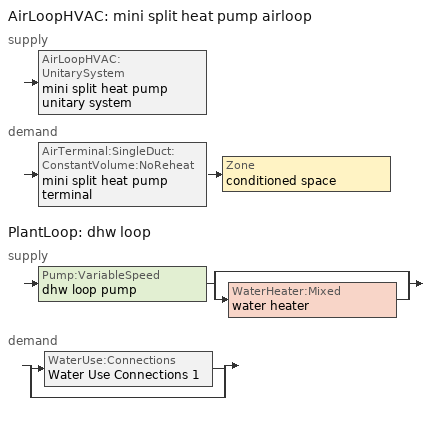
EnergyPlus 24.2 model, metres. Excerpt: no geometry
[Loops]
AirLoopHVAC 'mini split heat pump airloop'
 supply: AirLoopHVAC:UnitarySystem 'mini split heat pump unitary system'
 demand: AirTerminal:SingleDuct:ConstantVolume:NoReheat 'mini split heat pump terminal' > Zone 'conditioned space'
PlantLoop 'dhw loop'
 supply: Pump:VariableSpeed 'dhw loop pump' > split
  | bypass
  | WaterHeater:Mixed 'water heater'
 demand: split
  | WaterUse:Connections 'Water Use Connections 1'
  | bypass
[ZoneControl:Thermostat]
conditioned space Thermostat: Zone or ZoneList=conditioned space; Control Type Schedule=conditioned space Thermostat Schedule; Control 1=conditioned space temperature setpoint; Temperature Difference Between Cutout And Setpoint {deltaC}=0
[ThermostatSetpoint:DualSetpoint]
conditioned space temperature setpoint: Heating Setpoint Temperature Schedule=heating setpoint; Cooling Setpoint Temperature Schedule=cooling setpoint
[ZoneHVAC:Baseboard:Convective:Electric]
electric baseboard: Availability Schedule=Always On Discrete; Heating Design Capacity {W}=7448.69; Efficiency=1
[AirTerminal:SingleDuct:ConstantVolume:NoReheat]
mini split heat pump terminal: Availability Schedule=Always On Discrete; Maximum Air Flow Rate {m3/s}=0.252492
[Zone equipment]
conditioned space: electric baseboard, mini split heat pump terminal
[AirLoopHVAC]
mini split heat pump airloop: Design Supply Air Flow Rate {m3/s}=0.252492; Design Return Air Flow Fraction of Supply Air Flow=1
[Sizing:System]
mini split heat pump airloop: Type of Load to Size On=Sensible; Design Outdoor Air Flow Rate {m3/s}=Autosize; Central Heating Maximum System Air Flow Ratio=0.3; Preheat Design Temperature {C}=7; Preheat Design Humidity Ratio {kgWater/kgDryAir}=0.008; Precool Design Temperature {C}=12.8; Precool Design Humidity Ratio {kgWater/kgDryAir}=0.008; Central Cooling Design Supply Air Temperature {C}=12.8; Central Heating Design Supply Air Temperature {C}=16.7; Type of Zone Sum to Use=NonCoincident; 100% Outdoor Air in Cooling=Yes; 100% Outdoor Air in Heating=Yes; Central Cooling Design Supply Air Humidity Ratio {kgWater/kgDryAir}=0.0085; Central Heating Design Supply Air Humidity Ratio {kgWater/kgDryAir}=0.008; Cooling Supply Air Flow Rate Method=DesignDay; Cooling Supply Air Flow Rate {m3/s}=0; Cooling Supply Air Flow Rate Per Floor Area {m3/s-m2}=0.00996765; Cooling Fraction of Autosized Cooling Supply Air Flow Rate=1; Cooling Supply Air Flow Rate Per Unit Cooling Capacity {m3/s-W}=3.94755e-05; Heating Supply Air Flow Rate Method=DesignDay; Heating Supply Air Flow Rate {m3/s}=0; Heating Supply Air Flow Rate Per Floor Area {m3/s-m2}=0.00996765; Heating Fraction of Autosized Heating Supply Air Flow Rate=1; Heating Fraction of Autosized Cooling Supply Air Flow Rate=1; Heating Supply Air Flow Rate Per Unit Heating Capacity {m3/s-W}=3.15882e-05; System Outdoor Air Method=ZoneSum; Zone Maximum Outdoor Air Fraction=1; Cooling Design Capacity Method=CoolingDesignCapacity; Cooling Design Capacity {W}=Autosize; Cooling Design Capacity Per Floor Area {W/m2}=234.7; Fraction of Autosized Cooling Design Capacity=1; Heating Design Capacity Method=HeatingDesignCapacity; Heating Design Capacity {W}=Autosize; Heating Design Capacity Per Floor Area {W/m2}=157; Fraction of Autosized Heating Design Capacity=1; Central Cooling Capacity Control Method=OnOff; Occupant Diversity=Autosize
[AvailabilityManager:Scheduled]
mini split heat pump airloop Availability Manager: Schedule=Always On Discrete
[AirLoopHVAC:UnitarySystem]
mini split heat pump unitary system: Control Type=Load; Controlling Zone or Thermostat Location=conditioned space; Dehumidification Control Type=None; Availability Schedule=Always On Discrete; Supply Fan=mini split heat pump supply fan; Fan Placement=BlowThrough; Supply Air Fan Operating Mode Schedule=mini split heat pump auto fan schedule; Heating Coil=mini split heat pump htg coil; DX Heating Coil Sizing Ratio=1; Cooling Coil=mini split heat pump clg coil; Use DOAS DX Cooling Coil=No; Minimum Supply Air Temperature {C}=2; Latent Load Control=SensibleOnlyLoadControl; Cooling Supply Air Flow Rate Method=SupplyAirFlowRate; Cooling Supply Air Flow Rate {m3/s}=0.252492; Heating Supply Air Flow Rate Method=SupplyAirFlowRate; Heating Supply Air Flow Rate {m3/s}=0.252492; No Load Supply Air Flow Rate Method=SupplyAirFlowRate; No Load Supply Air Flow Rate {m3/s}=0; No Load Supply Air Flow Rate Control Set To Low Speed=Yes; Maximum Supply Air Temperature {C}=48.8889; Maximum Outdoor Dry-Bulb Temperature for Supplemental Heater Operation {C}=21; Ancillary On-Cycle Electric Power {W}=0; Ancillary Off-Cycle Electric Power {W}=0; Design Specification Multispeed Object=Unitary System Performance Multispeed 1
[Fan:SystemModel]
mini split heat pump supply fan: Availability Schedule=Always On Discrete; Design Maximum Air Flow Rate {m3/s}=0.310951; Speed Control Method=Discrete; Electric Power Minimum Flow Rate Fraction=0.2; Design Pressure Rise {Pa}=500; Motor Efficiency=1; Motor In Air Stream Fraction=1; Design Electric Power Consumption {W}=Autosize; Design Power Sizing Method=PowerPerFlow; Electric Power Per Unit Flow Rate {W/(m3/s)}=148.322; Electric Power Per Unit Flow Rate Per Unit Pressure {W/((m3/s)-Pa)}=1.66667; Fan Total Efficiency=0.7; Motor Loss Radiative Fraction=0; Number of Speeds=4; Speed Flow Fraction 1=0.20706; Speed Electric Power Fraction 1=0.00888; Speed Flow Fraction 2=0.252; Speed Electric Power Fraction 2=0.016; Speed Flow Fraction 3=0.812; Speed Electric Power Fraction 3=0.53539; Speed Flow Fraction 4=1; Speed Electric Power Fraction 4=1
[Coil:Heating:DX:MultiSpeed]
mini split heat pump htg coil: Availability Schedule=Always On Discrete; Minimum Outdoor Dry-Bulb Temperature for Compressor Operation {C}=-28.8889; Crankcase Heater Capacity {W}=50; Maximum Outdoor Dry-Bulb Temperature for Crankcase Heater Operation {C}=10; Defrost Energy Input Ratio Function of Temperature Curve=Defrosteir; Maximum Outdoor Dry-Bulb Temperature for Defrost Operation {C}=4.44444; Defrost Strategy=ReverseCycle; Defrost Control=Timed; Defrost Time Period Fraction=0.058333; Resistive Defrost Heater Capacity {W}=AutoSize; Apply Part Load Fraction to Speeds Greater than 1=No; Fuel Type=Electricity; Region number for Calculating HSPF=4; Number of Speeds=2; Speed Gross Rated Heating Capacity 1 {W}=1457.88; Speed Gross Rated Heating COP 1 {W/W}=4.66352; Speed Rated Air Flow Rate 1 {m3/s}=0.0782961; Speed Rated Supply Air Fan Power Per Volume Flow Rate 2017 1 {W/(m3/s)}=773.3; Speed Rated Supply Air Fan Power Per Volume Flow Rate 2023 1 {W/(m3/s)}=934.4; Speed Heating Capacity Function of Temperature Curve Name 1=Heat-CAP-fT1; Speed Heating Capacity Function of Flow Fraction Curve Name 1=Heat-CAP-fFF1; Speed Energy Input Ratio Function of Temperature Curve Name 1=Heat-EIR-fT1; Speed Energy Input Ratio Function of Flow Fraction Curve Name 1=Heat-EIR-fFF1; Speed Part Load Fraction Correlation Curve Name 1=Heat-PLF-fPLR1; Speed Rated Waste Heat Fraction of Power Input 1=0.2; Speed Waste Heat Function of Temperature Curve Name 1=ConstantBiquadratic 1; Speed Gross Rated Heating Capacity 2 {W}=5742.1; Speed Gross Rated Heating COP 2 {W/W}=3.31907; Speed Rated Air Flow Rate 2 {m3/s}=0.3107; Speed Rated Supply Air Fan Power Per Volume Flow Rate 2017 2 {W/(m3/s)}=773.3; Speed Rated Supply Air Fan Power Per Volume Flow Rate 2023 2 {W/(m3/s)}=934.4; Speed Heating Capacity Function of Temperature Curve Name 2=Heat-CAP-fT2; Speed Heating Capacity Function of Flow Fraction Curve Name 2=Heat-CAP-fFF2; Speed Energy Input Ratio Function of Temperature Curve Name 2=Heat-EIR-fT2; Speed Energy Input Ratio Function of Flow Fraction Curve Name 2=Heat-EIR-fFF2; Speed Part Load Fraction Correlation Curve Name 2=Heat-PLF-fPLR2; Speed Rated Waste Heat Fraction of Power Input 2=0.2; Speed Waste Heat Function of Temperature Curve Name 2=ConstantBiquadratic 1
[Coil:Cooling:DX:MultiSpeed]
mini split heat pump clg coil: Availability Schedule=Always On Discrete; Condenser Type=AirCooled; Minimum Outdoor Dry-Bulb Temperature for Compressor Operation {C}=-25; Apply Part Load Fraction to Speeds Greater than 1=No; Apply Latent Degradation to Speeds Greater than 1=No; Crankcase Heater Capacity {W}=50; Maximum Outdoor Dry-Bulb Temperature for Crankcase Heater Operation {C}=10; Basin Heater Capacity {W/K}=0; Basin Heater Setpoint Temperature {C}=2; Fuel Type=Electricity; Number of Speeds=2; Speed Gross Rated Total Cooling Capacity 1 {W}=1198.92; Speed Gross Rated Sensible Heat Ratio 1=0.806404; Speed Gross Rated Cooling COP 1 {W/W}=4.53295; Speed Rated Air Flow Rate 1 {m3/s}=0.0643343; Speed Rated Evaporator Fan Power Per Volume Flow Rate 2017 1 {W/(m3/s)}=773.3; Speed Rated Evaporator Fan Power Per Volume Flow Rate 2023 1 {W/(m3/s)}=934.4; Speed Total Cooling Capacity Function of Temperature Curve Name 1=Cool-CAP-fT1; Speed Total Cooling Capacity Function of Flow Fraction Curve Name 1=Cool-CAP-fFF1; Speed Energy Input Ratio Function of Temperature Curve Name 1=Cool-EIR-fT1; Speed Energy Input Ratio Function of Flow Fraction Curve Name 1=Cool-EIR-fFF1; Speed Part Load Fraction Correlation Curve Name 1=Cool-PLF-fPLR1; Speed Nominal Time for Condensate Removal to Begin 1 {s}=1000; Speed Ratio of Initial Moisture Evaporation Rate and Steady State Latent Capacity 1=1.5; Speed Maximum Cycling Rate 1 {cycles/hr}=3; Speed Latent Capacity Time Constant 1 {s}=45; Speed Rated Waste Heat Fraction of Power Input 1=0.2; Speed Waste Heat Function of Temperature Curve Name 1=ConstantBiquadratic; Speed Evaporative Condenser Effectiveness 1=0.9; Speed Evaporative Condenser Air Flow Rate 1 {m3/s}=AutoSize; Speed Rated Evaporative Condenser Pump Power Consumption 1 {W}=AutoSize; Speed Gross Rated Total Cooling Capacity 2 {W}=4724.68; Speed Gross Rated Sensible Heat Ratio 2=0.759942; Speed Gross Rated Cooling COP 2 {W/W}=3.26937; Speed Rated Air Flow Rate 2 {m3/s}=0.252289; Speed Rated Evaporator Fan Power Per Volume Flow Rate 2017 2 {W/(m3/s)}=773.3; Speed Rated Evaporator Fan Power Per Volume Flow Rate 2023 2 {W/(m3/s)}=934.4; Speed Total Cooling Capacity Function of Temperature Curve Name 2=Cool-CAP-fT2; Speed Total Cooling Capacity Function of Flow Fraction Curve Name 2=Cool-CAP-fFF2; Speed Energy Input Ratio Function of Temperature Curve Name 2=Cool-EIR-fT2; Speed Energy Input Ratio Function of Flow Fraction Curve Name 2=Cool-EIR-fFF2; Speed Part Load Fraction Correlation Curve Name 2=Cool-PLF-fPLR2; Speed Nominal Time for Condensate Removal to Begin 2 {s}=1000; Speed Ratio of Initial Moisture Evaporation Rate and Steady State Latent Capacity 2=1.5; Speed Maximum Cycling Rate 2 {cycles/hr}=3; Speed Latent Capacity Time Constant 2 {s}=45; Speed Rated Waste Heat Fraction of Power Input 2=0.2; Speed Waste Heat Function of Temperature Curve Name 2=ConstantBiquadratic; Speed Evaporative Condenser Effectiveness 2=0.9; Speed Evaporative Condenser Air Flow Rate 2 {m3/s}=AutoSize; Speed Rated Evaporative Condenser Pump Power Consumption 2 {W}=AutoSize
[UnitarySystemPerformance:Multispeed]
Unitary System Performance Multispeed 1: Number of Speeds for Heating=2; Number of Speeds for Cooling=2; Single Mode Operation=No; No Load Supply Air Flow Rate Ratio=1; Heating Speed Supply Air Flow Ratio 1=0.310345; Cooling Speed Supply Air Flow Ratio 1=0.255; Heating Speed Supply Air Flow Ratio 2=1.23153; Cooling Speed Supply Air Flow Ratio 2=1
[PlantLoop]
dhw loop: Fluid Type=Water; Plant Equipment Operation Scheme=dhw loop Operation Schemes; Maximum Loop Temperature {C}=100; Minimum Loop Temperature {C}=0; Maximum Loop Flow Rate {m3/s}=0.01; Minimum Loop Flow Rate {m3/s}=0; Plant Loop Volume {m3}=0.003; Load Distribution Scheme=Optimal; Plant Loop Demand Calculation Scheme=SingleSetpoint; Common Pipe Simulation=None
[Sizing:Plant]
dhw loop: Loop Type=Heating; Design Loop Exit Temperature {C}=56; Loop Design Temperature Difference {deltaC}=5.55556; Sizing Option=NonCoincident; Zone Timesteps in Averaging Window=1; Coincident Sizing Factor Mode=None
[Pump:VariableSpeed]
dhw loop pump: Design Maximum Flow Rate {m3/s}=0.01; Design Pump Head {Pa}=1; Design Power Consumption {W}=0; Motor Efficiency=0.85; Fraction of Motor Inefficiencies to Fluid Stream=0; Coefficient 1 of the Part Load Performance Curve=0; Coefficient 2 of the Part Load Performance Curve=1; Coefficient 3 of the Part Load Performance Curve=0; Coefficient 4 of the Part Load Performance Curve=0; Design Minimum Flow Rate {m3/s}=0; Pump Control Type=Intermittent; Skin Loss Radiative Fraction=0.5; Design Power Sizing Method=PowerPerFlowPerPressure; Design Electric Power per Unit Flow Rate {W/(m3/s)}=348701.1; Design Shaft Power per Unit Flow Rate per Unit Head {W/((m3/s)-Pa)}=1.28205; Design Minimum Flow Rate Fraction=0
[WaterHeater:Mixed]
water heater: Tank Volume {m3}=0.196236; Setpoint Temperature Schedule=water heater setpoint; Deadband Temperature Difference {deltaC}=2; Maximum Temperature Limit {C}=99; Heater Control Type=Cycle; Heater Maximum Capacity {W}=11999.8; Heater Minimum Capacity {W}=0; Heater Ignition Minimum Flow Rate {m3/s}=0; Heater Ignition Delay {s}=0; Heater Fuel Type=Electricity; Heater Thermal Efficiency=1; Off Cycle Parasitic Fuel Consumption Rate {W}=0; Off Cycle Parasitic Fuel Type=Electricity; Off Cycle Parasitic Heat Fraction to Tank=0; On Cycle Parasitic Fuel Consumption Rate {W}=0; On Cycle Parasitic Fuel Type=Electricity; On Cycle Parasitic Heat Fraction to Tank=0; Ambient Temperature Indicator=Zone; Ambient Temperature Zone=conditioned space; Off Cycle Loss Coefficient to Ambient Temperature {W/K}=2.93714; Off Cycle Loss Fraction to Zone=1; On Cycle Loss Coefficient to Ambient Temperature {W/K}=2.93714; On Cycle Loss Fraction to Zone=1; Use Side Effectiveness=1; Source Side Effectiveness=1; Use Side Design Flow Rate {m3/s}=Autosize; Source Side Design Flow Rate {m3/s}=Autosize; Indirect Water Heating Recovery Time {hr}=1.5; Source Side Flow Control Mode=IndirectHeatPrimarySetpoint
[WaterHeater:Sizing]
water heater: Design Mode=PeakDraw; Time Storage Can Meet Peak Draw {hr}=0.538503; Time for Tank Recovery {hr}=0; Nominal Tank Volume for Autosizing Plant Connections {m3}=1
[SetpointManager:Scheduled]
Setpoint Manager Scheduled 1: Control Variable=Temperature; Schedule=dhw temp
[WaterUse:Connections]
Water Use Connections 1: Drain Water Heat Exchanger Type=None; Drain Water Heat Exchanger Destination=Plant; Water Use Equipment Name 1=dhw fixtures; Water Use Equipment Name 2=dhw distribution waste; Water Use Equipment Name 3=clothes washer; Water Use Equipment Name 4=dishwasher
[WaterUse:Equipment]
Name | Peak Flow Rate {m3/s} | Flow Rate Fraction Schedule | Target Temperature Schedule
dhw fixtures | 4.42001e-06 | dhw fixtures schedule | mixed water temperature schedule
dhw distribution waste | 1.33996e-06 | dhw fixtures schedule | mixed water temperature schedule
clothes washer | 9.69919e-07 | clothes washer schedule
dishwasher | 2.90872e-07 | dishwasher schedule
[PlantEquipmentOperationSchemes]
dhw loop Operation Schemes: Control Scheme Object Type 1=PlantEquipmentOperation:HeatingLoad; Control Scheme Name 1=dhw loop Heating Operation Scheme; Control Scheme Schedule Name 1=Always On Discrete
[PlantEquipmentOperation:HeatingLoad]
dhw loop Heating Operation Scheme: Load Range Lower Limit 1 {W}=0; Load Range Upper Limit 1 {W}=1000000000; Range Equipment List Name 1=dhw loop Heating Equipment List
[PlantEquipmentList]
dhw loop Heating Equipment List: WaterHeater:Mixed, water heater
[EnergyManagementSystem:GlobalVariable]
infil_program_Qfan
infil_program_Qinf
mini_split_heat_pump_airloop_Fan_RTF
natural_vent_program_Qnv
natural_vent_program_Qwhf
[EnergyManagementSystem:InternalVariable]
mini_split_heat_pump_airloop_max_sup_fan_mfr: Internal Data Index Key=mini split heat pump supply fan; Internal Data Type=Fan Maximum Mass Flow Rate
[EnergyManagementSystem:Sensor]
Name | Output:Variable or Output:Meter Index Key | Output:Variable or Output:Meter
airflow_gain | infil flow | Infiltration Sensible Heat Gain Energy
airflow_gain_1 | natural vent flow | Infiltration Sensible Heat Gain Energy
airflow_gain_2 | whole house fan flow | Infiltration Sensible Heat Gain Energy
airflow_loss | infil flow | Infiltration Sensible Heat Loss Energy
airflow_loss_1 | natural vent flow | Infiltration Sensible Heat Loss Energy
airflow_loss_2 | whole house fan flow | Infiltration Sensible Heat Loss Energy
clg_load_cond |  | Cooling:EnergyTransfer:Zone:CONDITIONED SPACE
clg_sp_s; clg_sp_s_1 | cooling setpoint | Schedule Value
clothes_dryer_exhaust_0_sch_s | clothes dryer exhaust 0 schedule | Schedule Value
conditioned_space_clg_unmet_s | conditioned space | Zone Cooling Setpoint Not Met Time
conditioned_space_htg_unmet_s | conditioned space | Zone Heating Setpoint Not Met Time
cool_season | cooling season schedule | Schedule Value
dhw_loss | water heater | Water Heater Heat Loss Energy
dhw_rtf | water heater | Water Heater Runtime Fraction
fridge_tin_s; tin_s; tin_s_1 | conditioned space | Zone Mean Air Temperature
htg_load_cond |  | Heating:EnergyTransfer:Zone:CONDITIONED SPACE
htg_sp_s; htg_sp_s_1 | heating setpoint | Schedule Value
ig_ee_conv | clothes dryer | Electric Equipment Convective Heating Energy
ig_ee_conv_1 | clothes washer | Electric Equipment Convective Heating Energy
ig_ee_conv_2 | cooking range | Electric Equipment Convective Heating Energy
ig_ee_conv_3 | dishwasher | Electric Equipment Convective Heating Energy
ig_ee_conv_4 | fridge | Electric Equipment Convective Heating Energy
ig_ee_conv_5 | misc plug loads | Electric Equipment Convective Heating Energy
ig_ee_conv_6 | whole house fan | Electric Equipment Convective Heating Energy
ig_ee_rad | clothes dryer | Electric Equipment Radiant Heating Energy
ig_ee_rad_1 | clothes washer | Electric Equipment Radiant Heating Energy
ig_ee_rad_2 | cooking range | Electric Equipment Radiant Heating Energy
ig_ee_rad_3 | dishwasher | Electric Equipment Radiant Heating Energy
ig_ee_rad_4 | fridge | Electric Equipment Radiant Heating Energy
ig_ee_rad_5 | misc plug loads | Electric Equipment Radiant Heating Energy
ig_ee_rad_6 | whole house fan | Electric Equipment Radiant Heating Energy
ig_lgt_conv | interior lighting | Lights Convective Heating Energy
ig_lgt_rad | interior lighting | Lights Radiant Heating Energy
ig_lgt_vis | interior lighting | Lights Visible Radiation Heating Energy
ig_oe_conv | clothes dryer 1 | Other Equipment Convective Heating Energy
ig_oe_conv_1 | cooking range 1 | Other Equipment Convective Heating Energy
ig_oe_conv_2 | general water use latent | Other Equipment Convective Heating Energy
ig_oe_conv_3 | general water use sensible | Other Equipment Convective Heating Energy
ig_oe_conv_4 | water heater energy adjustment1 | Other Equipment Convective Heating Energy
ig_oe_rad | clothes dryer 1 | Other Equipment Radiant Heating Energy
ig_oe_rad_1 | cooking range 1 | Other Equipment Radiant Heating Energy
ig_oe_rad_2 | general water use latent | Other Equipment Radiant Heating Energy
ig_oe_rad_3 | general water use sensible | Other Equipment Radiant Heating Energy
ig_oe_rad_4 | water heater energy adjustment1 | Other Equipment Radiant Heating Energy
ig_ppl_conv | occupants | People Convective Heating Energy
ig_ppl_rad | occupants | People Radiant Heating Energy
im_conv | furniture mass conditioned space 1 | Surface Inside Face Convection Heat Gain Energy
im_conv_1 | partition wall mass | Surface Inside Face Convection Heat Gain Energy
im_ig | furniture mass conditioned space 1 | Surface Inside Face Internal Gains Radiation Heat Gain Energy
im_ig_1 | partition wall mass | Surface Inside Face Internal Gains Radiation Heat Gain Energy
im_lgt | furniture mass conditioned space 1 | Surface Inside Face Lights Radiation Heat Gain Energy
im_lgt_1 | partition wall mass | Surface Inside Face Lights Radiation Heat Gain Energy
im_sol | furniture mass conditioned space 1 | Surface Inside Face Solar Radiation Heat Gain Energy
im_sol_1 | partition wall mass | Surface Inside Face Solar Radiation Heat Gain Energy
im_surf | furniture mass conditioned space 1 | Surface Inside Face Net Surface Thermal Radiation Heat Gain Energy
im_surf_1 | partition wall mass | Surface Inside Face Net Surface Thermal Radiation Heat Gain Energy
mech_vent_bath_fan_0_sch_s | mech vent bath fan 0 schedule | Schedule Value
mech_vent_range_fan_0_sch_s | mech vent range fan 0 schedule | Schedule Value
mini_split_heat_pump_airloop_Fan_RTF_s | mini split heat pump supply fan | Fan Runtime Fraction Speed 1
mini_split_heat_pump_airloop_Fan_RTF_s_1 | mini split heat pump supply fan | Fan Runtime Fraction Speed 2
mini_split_heat_pump_airloop_Fan_RTF_s_2 | mini split heat pump supply fan | Fan Runtime Fraction Speed 3
mini_split_heat_pump_airloop_Fan_RTF_s_3 | mini split heat pump supply fan | Fan Runtime Fraction Speed 4
mini_split_heat_pump_clg_coil_s | mini split heat pump clg coil | Cooling Coil Total Cooling Energy
mini_split_heat_pump_htg_coil_s | mini split heat pump htg coil | Heating Coil Heating Energy
mini_split_heat_pump_supply_fan_s | mini split heat pump supply fan | Fan Electricity Energy
mv_conv | mech vent bath fan 0 | Electric Equipment Convective Heating Energy
mv_conv_1 | mech vent house fan | Electric Equipment Convective Heating Energy
mv_conv_2 | mech vent house fan cfis | Electric Equipment Convective Heating Energy
mv_conv_3 | mech vent range fan 0 | Electric Equipment Convective Heating Energy
mv_conv_4 | mech vent house fan latent load | Other Equipment Convective Heating Energy
mv_conv_5 | mech vent house fan sensible load | Other Equipment Convective Heating Energy
mv_rad | mech vent bath fan 0 | Electric Equipment Radiant Heating Energy
mv_rad_1 | mech vent house fan | Electric Equipment Radiant Heating Energy
mv_rad_2 | mech vent house fan cfis | Electric Equipment Radiant Heating Energy
mv_rad_3 | mech vent range fan 0 | Electric Equipment Radiant Heating Energy
mv_rad_4 | mech vent house fan latent load | Other Equipment Radiant Heating Energy
mv_rad_5 | mech vent house fan sensible load | Other Equipment Radiant Heating Energy
natural_vent_s | natural vent schedule | Schedule Value
out_pb_s |  | Site Outdoor Air Barometric Pressure
out_wt_s |  | Site Outdoor Air Humidity Ratio
site_vw_s |  | Site Wind Speed
ss_back_out | Window1 | Surface Window Shortwave from Zone Back Out Window Heat Transfer Rate
ss_back_out_1 | Window11 | Surface Window Shortwave from Zone Back Out Window Heat Transfer Rate
ss_back_out_2 | Window13 | Surface Window Shortwave from Zone Back Out Window Heat Transfer Rate
ss_back_out_3 | Window2 | Surface Window Shortwave from Zone Back Out Window Heat Transfer Rate
ss_back_out_4 | Window3 | Surface Window Shortwave from Zone Back Out Window Heat Transfer Rate
ss_back_out_5 | Window5 | Surface Window Shortwave from Zone Back Out Window Heat Transfer Rate
ss_back_out_6 | Window6 | Surface Window Shortwave from Zone Back Out Window Heat Transfer Rate
ss_back_out_7 | Window7 | Surface Window Shortwave from Zone Back Out Window Heat Transfer Rate
ss_back_out_8 | Window8 | Surface Window Shortwave from Zone Back Out Window Heat Transfer Rate
ss_back_out_9 | Window9 | Surface Window Shortwave from Zone Back Out Window Heat Transfer Rate
ss_conv | Door1 | Surface Inside Face Convection Heat Gain Energy
ss_conv_1 | Window1 | Surface Inside Face Convection Heat Gain Energy
ss_conv_10 | Window9 | Surface Inside Face Convection Heat Gain Energy
ss_conv_2 | Window11 | Surface Inside Face Convection Heat Gain Energy
ss_conv_3 | Window13 | Surface Inside Face Convection Heat Gain Energy
ss_conv_4 | Window2 | Surface Inside Face Convection Heat Gain Energy
ss_conv_5 | Window3 | Surface Inside Face Convection Heat Gain Energy
ss_conv_6 | Window5 | Surface Inside Face Convection Heat Gain Energy
ss_conv_7 | Window6 | Surface Inside Face Convection Heat Gain Energy
ss_conv_8 | Window7 | Surface Inside Face Convection Heat Gain Energy
ss_conv_9 | Window8 | Surface Inside Face Convection Heat Gain Energy
ss_ig | Door1 | Surface Inside Face Internal Gains Radiation Heat Gain Energy
ss_ig_1 | Window1 | Surface Inside Face Internal Gains Radiation Heat Gain Energy
ss_ig_10 | Window9 | Surface Inside Face Internal Gains Radiation Heat Gain Energy
ss_ig_2 | Window11 | Surface Inside Face Internal Gains Radiation Heat Gain Energy
ss_ig_3 | Window13 | Surface Inside Face Internal Gains Radiation Heat Gain Energy
ss_ig_4 | Window2 | Surface Inside Face Internal Gains Radiation Heat Gain Energy
ss_ig_5 | Window3 | Surface Inside Face Internal Gains Radiation Heat Gain Energy
ss_ig_6 | Window5 | Surface Inside Face Internal Gains Radiation Heat Gain Energy
ss_ig_7 | Window6 | Surface Inside Face Internal Gains Radiation Heat Gain Energy
ss_ig_8 | Window7 | Surface Inside Face Internal Gains Radiation Heat Gain Energy
ss_ig_9 | Window8 | Surface Inside Face Internal Gains Radiation Heat Gain Energy
ss_lgt | Door1 | Surface Inside Face Lights Radiation Heat Gain Energy
ss_sol | Door1 | Surface Inside Face Solar Radiation Heat Gain Energy
ss_surf | Door1 | Surface Inside Face Net Surface Thermal Radiation Heat Gain Energy
ss_surf_1 | Window1 | Surface Inside Face Net Surface Thermal Radiation Heat Gain Energy
ss_surf_10 | Window9 | Surface Inside Face Net Surface Thermal Radiation Heat Gain Energy
ss_surf_2 | Window11 | Surface Inside Face Net Surface Thermal Radiation Heat Gain Energy
ss_surf_3 | Window13 | Surface Inside Face Net Surface Thermal Radiation Heat Gain Energy
ss_surf_4 | Window2 | Surface Inside Face Net Surface Thermal Radiation Heat Gain Energy
ss_surf_5 | Window3 | Surface Inside Face Net Surface Thermal Radiation Heat Gain Energy
ss_surf_6 | Window5 | Surface Inside Face Net Surface Thermal Radiation Heat Gain Energy
ss_surf_7 | Window6 | Surface Inside Face Net Surface Thermal Radiation Heat Gain Energy
ss_surf_8 | Window7 | Surface Inside Face Net Surface Thermal Radiation Heat Gain Energy
ss_surf_9 | Window8 | Surface Inside Face Net Surface Thermal Radiation Heat Gain Energy
ss_trans_in | Window1 | Surface Window Transmitted Solar Radiation Rate
ss_trans_in_1 | Window11 | Surface Window Transmitted Solar Radiation Rate
ss_trans_in_2 | Window13 | Surface Window Transmitted Solar Radiation Rate
ss_trans_in_3 | Window2 | Surface Window Transmitted Solar Radiation Rate
ss_trans_in_4 | Window3 | Surface Window Transmitted Solar Radiation Rate
ss_trans_in_5 | Window5 | Surface Window Transmitted Solar Radiation Rate
ss_trans_in_6 | Window6 | Surface Window Transmitted Solar Radiation Rate
ss_trans_in_7 | Window7 | Surface Window Transmitted Solar Radiation Rate
ss_trans_in_8 | Window8 | Surface Window Transmitted Solar Radiation Rate
ss_trans_in_9 | Window9 | Surface Window Transmitted Solar Radiation Rate
ss_trans_out | Window1 | Surface Inside Face Initial Transmitted Diffuse Transmitted Out Window Solar Radiation Rate
ss_trans_out_1 | Window11 | Surface Inside Face Initial Transmitted Diffuse Transmitted Out Window Solar Radiation Rate
ss_trans_out_2 | Window13 | Surface Inside Face Initial Transmitted Diffuse Transmitted Out Window Solar Radiation Rate
ss_trans_out_3 | Window2 | Surface Inside Face Initial Transmitted Diffuse Transmitted Out Window Solar Radiation Rate
ss_trans_out_4 | Window3 | Surface Inside Face Initial Transmitted Diffuse Transmitted Out Window Solar Radiation Rate
ss_trans_out_5 | Window5 | Surface Inside Face Initial Transmitted Diffuse Transmitted Out Window Solar Radiation Rate
ss_trans_out_6 | Window6 | Surface Inside Face Initial Transmitted Diffuse Transmitted Out Window Solar Radiation Rate
ss_trans_out_7 | Window7 | Surface Inside Face Initial Transmitted Diffuse Transmitted Out Window Solar Radiation Rate
ss_trans_out_8 | Window8 | Surface Inside Face Initial Transmitted Diffuse Transmitted Out Window Solar Radiation Rate
ss_trans_out_9 | Window9 | Surface Inside Face Initial Transmitted Diffuse Transmitted Out Window Solar Radiation Rate
s_conv | Floor1 | Surface Inside Face Convection Heat Gain Energy
s_conv_1 | FoundationWall1 | Surface Inside Face Convection Heat Gain Energy
s_conv_10 | Wall1:180 | Surface Inside Face Convection Heat Gain Energy
s_conv_11 | Wall1:270 | Surface Inside Face Convection Heat Gain Energy
s_conv_12 | Wall1:90 | Surface Inside Face Convection Heat Gain Energy
s_conv_2 | inferred conditioned ceiling | Surface Inside Face Convection Heat Gain Energy
s_conv_3 | inferred conditioned floor | Surface Inside Face Convection Heat Gain Energy
s_conv_4 | RimJoist1:0 | Surface Inside Face Convection Heat Gain Energy
s_conv_5 | RimJoist1:180 | Surface Inside Face Convection Heat Gain Energy
s_conv_6 | RimJoist1:270 | Surface Inside Face Convection Heat Gain Energy
s_conv_7 | RimJoist1:90 | Surface Inside Face Convection Heat Gain Energy
s_conv_8 | Slab1 | Surface Inside Face Convection Heat Gain Energy
s_conv_9 | Wall1:0 | Surface Inside Face Convection Heat Gain Energy
s_ig | Floor1 | Surface Inside Face Internal Gains Radiation Heat Gain Energy
s_ig_1 | FoundationWall1 | Surface Inside Face Internal Gains Radiation Heat Gain Energy
s_ig_10 | Wall1:180 | Surface Inside Face Internal Gains Radiation Heat Gain Energy
s_ig_11 | Wall1:270 | Surface Inside Face Internal Gains Radiation Heat Gain Energy
s_ig_12 | Wall1:90 | Surface Inside Face Internal Gains Radiation Heat Gain Energy
s_ig_2 | inferred conditioned ceiling | Surface Inside Face Internal Gains Radiation Heat Gain Energy
s_ig_3 | inferred conditioned floor | Surface Inside Face Internal Gains Radiation Heat Gain Energy
s_ig_4 | RimJoist1:0 | Surface Inside Face Internal Gains Radiation Heat Gain Energy
s_ig_5 | RimJoist1:180 | Surface Inside Face Internal Gains Radiation Heat Gain Energy
s_ig_6 | RimJoist1:270 | Surface Inside Face Internal Gains Radiation Heat Gain Energy
s_ig_7 | RimJoist1:90 | Surface Inside Face Internal Gains Radiation Heat Gain Energy
s_ig_8 | Slab1 | Surface Inside Face Internal Gains Radiation Heat Gain Energy
s_ig_9 | Wall1:0 | Surface Inside Face Internal Gains Radiation Heat Gain Energy
s_lgt | Floor1 | Surface Inside Face Lights Radiation Heat Gain Energy
s_lgt_1 | FoundationWall1 | Surface Inside Face Lights Radiation Heat Gain Energy
s_lgt_10 | Wall1:180 | Surface Inside Face Lights Radiation Heat Gain Energy
s_lgt_11 | Wall1:270 | Surface Inside Face Lights Radiation Heat Gain Energy
s_lgt_12 | Wall1:90 | Surface Inside Face Lights Radiation Heat Gain Energy
s_lgt_2 | inferred conditioned ceiling | Surface Inside Face Lights Radiation Heat Gain Energy
s_lgt_3 | inferred conditioned floor | Surface Inside Face Lights Radiation Heat Gain Energy
s_lgt_4 | RimJoist1:0 | Surface Inside Face Lights Radiation Heat Gain Energy
s_lgt_5 | RimJoist1:180 | Surface Inside Face Lights Radiation Heat Gain Energy
s_lgt_6 | RimJoist1:270 | Surface Inside Face Lights Radiation Heat Gain Energy
s_lgt_7 | RimJoist1:90 | Surface Inside Face Lights Radiation Heat Gain Energy
s_lgt_8 | Slab1 | Surface Inside Face Lights Radiation Heat Gain Energy
s_lgt_9 | Wall1:0 | Surface Inside Face Lights Radiation Heat Gain Energy
s_sol | Floor1 | Surface Inside Face Solar Radiation Heat Gain Energy
s_sol_1 | FoundationWall1 | Surface Inside Face Solar Radiation Heat Gain Energy
s_sol_10 | Wall1:180 | Surface Inside Face Solar Radiation Heat Gain Energy
s_sol_11 | Wall1:270 | Surface Inside Face Solar Radiation Heat Gain Energy
s_sol_12 | Wall1:90 | Surface Inside Face Solar Radiation Heat Gain Energy
s_sol_2 | inferred conditioned ceiling | Surface Inside Face Solar Radiation Heat Gain Energy
s_sol_3 | inferred conditioned floor | Surface Inside Face Solar Radiation Heat Gain Energy
s_sol_4 | RimJoist1:0 | Surface Inside Face Solar Radiation Heat Gain Energy
s_sol_5 | RimJoist1:180 | Surface Inside Face Solar Radiation Heat Gain Energy
s_sol_6 | RimJoist1:270 | Surface Inside Face Solar Radiation Heat Gain Energy
s_sol_7 | RimJoist1:90 | Surface Inside Face Solar Radiation Heat Gain Energy
s_sol_8 | Slab1 | Surface Inside Face Solar Radiation Heat Gain Energy
s_sol_9 | Wall1:0 | Surface Inside Face Solar Radiation Heat Gain Energy
s_surf | Floor1 | Surface Inside Face Net Surface Thermal Radiation Heat Gain Energy
s_surf_1 | FoundationWall1 | Surface Inside Face Net Surface Thermal Radiation Heat Gain Energy
s_surf_10 | Wall1:180 | Surface Inside Face Net Surface Thermal Radiation Heat Gain Energy
s_surf_11 | Wall1:270 | Surface Inside Face Net Surface Thermal Radiation Heat Gain Energy
s_surf_12 | Wall1:90 | Surface Inside Face Net Surface Thermal Radiation Heat Gain Energy
s_surf_2 | inferred conditioned ceiling | Surface Inside Face Net Surface Thermal Radiation Heat Gain Energy
s_surf_3 | inferred conditioned floor | Surface Inside Face Net Surface Thermal Radiation Heat Gain Energy
s_surf_4 | RimJoist1:0 | Surface Inside Face Net Surface Thermal Radiation Heat Gain Energy
s_surf_5 | RimJoist1:180 | Surface Inside Face Net Surface Thermal Radiation Heat Gain Energy
s_surf_6 | RimJoist1:270 | Surface Inside Face Net Surface Thermal Radiation Heat Gain Energy
s_surf_7 | RimJoist1:90 | Surface Inside Face Net Surface Thermal Radiation Heat Gain Energy
s_surf_8 | Slab1 | Surface Inside Face Net Surface Thermal Radiation Heat Gain Energy
s_surf_9 | Wall1:0 | Surface Inside Face Net Surface Thermal Radiation Heat Gain Energy
tout_db; tout_db_1 | Environment | Site Outdoor Air Drybulb Temperature
tout_s | conditioned space | Zone Outdoor Air Drybulb Temperature
water_heater_energy | water heater | Water Heater Electricity Rate
water_heater_off_cycle_parasitic | water heater | Water Heater Off Cycle Parasitic Electricity Rate
water_heater_on_cycle_parasitic | water heater | Water Heater On Cycle Parasitic Electricity Rate
win_s | conditioned space | Zone Air Humidity Ratio
[EnergyManagementSystem:Actuator]
Name | Actuated Component Unique | Actuated Component Type | Actuated Component Control Type
fridge_schedule_act | fridge schedule | Schedule:Constant | Schedule Value
infil_flow_act | infil flow | Zone Infiltration | Air Exchange Flow Rate
mech_vent_house_fan_cfis_act | mech vent house fan cfis | ElectricEquipment | Electricity Rate
mech_vent_house_fan_latent_load_act | mech vent house fan latent load | OtherEquipment | Power Level
mech_vent_house_fan_sensible_load_act | mech vent house fan sensible load | OtherEquipment | Power Level
mini_split_heat_pump_supply_fan_pressure_rise_act | mini split heat pump supply fan | Fan | Fan Pressure Rise
mini_split_heat_pump_supply_fan_total_efficiency_act | mini split heat pump supply fan | Fan | Fan Total Efficiency
natural_vent_flow_act | natural vent flow | Zone Infiltration | Air Exchange Flow Rate
Sequential_Fraction_Schedule_act | Sequential Fraction Schedule | Schedule:Constant | Schedule Value
water_heater_ec_adj_act | water heater energy adjustment1 | OtherEquipment | Power Level
whole_house_fan_act | whole house fan | ElectricEquipment | Electricity Rate
whole_house_fan_flow_act | whole house fan flow | Zone Infiltration | Air Exchange Flow Rate
whole_house_fan_mix_act | whole house fan mix | ZoneMixing | Air Exchange Flow Rate
[EnergyManagementSystem:Program]
component_loads_program: Set loads_htg_walls = 0; Set loads_htg_rim_joists = 0; Set loads_htg_foundation_walls = 0; Set loads_htg_floors = 0; Set loads_htg_slabs = 0; Set loads_htg_ceilings = 0; Set loads_htg_roofs = 0; Set loads_htg_windows_conduction = 0; Set loads_htg_windows_solar = 0; Set loads_htg_doors = 0; Set loads_htg_skylights_conduction = 0; Set loads_htg_skylights_solar = 0; Set loads_htg_internal_mass = 0; Set loads_htg_intgains = 0; Set loads_htg_lighting = 0; Set loads_htg_infil = 0; Set loads_htg_mechvent = 0; Set loads_htg_natvent = 0; Set loads_htg_whf = 0; Set loads_htg_ducts = 0; Set loads_clg_walls = 0; Set loads_clg_rim_joists = 0; Set loads_clg_foundation_walls = 0; Set loads_clg_floors = 0; Set loads_clg_slabs = 0; Set loads_clg_ceilings = 0; Set loads_clg_roofs = 0; Set loads_clg_windows_conduction = 0; Set loads_clg_windows_solar = 0; Set loads_clg_doors = 0; Set loads_clg_skylights_conduction = 0; Set loads_clg_skylights_solar = 0; Set loads_clg_internal_mass = 0; Set loads_clg_intgains = 0; Set loads_clg_lighting = 0; Set loads_clg_infil = 0; Set loads_clg_mechvent = 0; Set loads_clg_natvent = 0; Set loads_clg_whf = 0; Set loads_clg_ducts = 0; Set hr_walls = 0; Set hr_walls = hr_walls + s_conv_9 + s_ig_9 + s_sol_9 + s_lgt_9 + s_surf_9; Set hr_walls = hr_walls + s_conv_10 + s_ig_10 + s_sol_10 + s_lgt_10 + s_surf_10; Set hr_walls = hr_walls + s_conv_11 + s_ig_11 + s_sol_11 + s_lgt_11 + s_surf_11; Set hr_walls = hr_walls + s_conv_12 + s_ig_12 + s_sol_12 + s_lgt_12 + s_surf_12; Set hr_rim_joists = 0; Set hr_rim_joists = hr_rim_joists + s_conv_4 + s_ig_4 + s_sol_4 + s_lgt_4 + s_surf_4; Set hr_rim_joists = hr_rim_joists + s_conv_5 + s_ig_5 + s_sol_5 + s_lgt_5 + s_surf_5; Set hr_rim_joists = hr_rim_joists + s_conv_6 + s_ig_6 + s_sol_6 + s_lgt_6 + s_surf_6; Set hr_rim_joists = hr_rim_joists + s_conv_7 + s_ig_7 + s_sol_7 + s_lgt_7 + s_surf_7; Set hr_foundation_walls = 0; Set hr_foundation_walls = hr_foundation_walls + s_conv_1 + s_ig_1 + s_sol_1 + s_lgt_1 + s_surf_1; Set hr_floors = 0; Set hr_slabs = 0; Set hr_slabs = hr_slabs + s_conv_8 + s_ig_8 + s_sol_8 + s_lgt_8 + s_surf_8; Set hr_ceilings = 0; Set hr_ceilings = hr_ceilings + s_conv + s_ig + s_sol + s_lgt + s_surf; Set hr_roofs = 0; Set hr_windows_conduction = 0; Set hr_windows_conduction = hr_windows_conduction + ss_conv_1; Set hr_windows_conduction = hr_windows_conduction + ss_ig_1; Set hr_windows_conduction = hr_windows_conduction + ss_surf_1; Set hr_windows_conduction = hr_windows_conduction + ss_conv_2; Set hr_windows_conduction = hr_windows_conduction + ss_ig_2; Set hr_windows_conduction = hr_windows_conduction + ss_surf_2; Set hr_windows_conduction = hr_windows_conduction + ss_conv_3; Set hr_windows_conduction = hr_windows_conduction + ss_ig_3; Set hr_windows_conduction = hr_windows_conduction + ss_surf_3; Set hr_windows_conduction = hr_windows_conduction + ss_conv_4; Set hr_windows_conduction = hr_windows_conduction + ss_ig_4; Set hr_windows_conduction = hr_windows_conduction + ss_surf_4; Set hr_windows_conduction = hr_windows_conduction + ss_conv_5; Set hr_windows_conduction = hr_windows_conduction + ss_ig_5; Set hr_windows_conduction = hr_windows_conduction + ss_surf_5; Set hr_windows_conduction = hr_windows_conduction + ss_conv_6; Set hr_windows_conduction = hr_windows_conduction + ss_ig_6; Set hr_windows_conduction = hr_windows_conduction + ss_surf_6; Set hr_windows_conduction = hr_windows_conduction + ss_conv_7; Set hr_windows_conduction = hr_windows_conduction + ss_ig_7; Set hr_windows_conduction = hr_windows_conduction + ss_surf_7; Set hr_windows_conduction = hr_windows_conduction + ss_conv_8; Set hr_windows_conduction = hr_windows_conduction + ss_ig_8; Set hr_windows_conduction = hr_windows_conduction + ss_surf_8; Set hr_windows_conduction = hr_windows_conduction + ss_conv_9; Set hr_windows_conduction = hr_windows_conduction + ss_ig_9; Set hr_windows_conduction = hr_windows_conduction + ss_surf_9; Set hr_windows_conduction = hr_windows_conduction + ss_conv_10; Set hr_windows_conduction = hr_windows_conduction + ss_ig_10; Set hr_windows_conduction = hr_windows_conduction + ss_surf_10; Set hr_windows_solar = 0; Set hr_windows_solar = hr_windows_solar - ss_trans_in * ZoneTimestep * 3600 + ss_back_out * ZoneTimestep * 3600 + ss_trans_out * ZoneTimestep * 3600; Set hr_windows_solar = hr_windows_solar - ss_trans_in_1 * ZoneTimestep * 3600 + ss_back_out_1 * ZoneTimestep * 3600 + ss_trans_out_1 * ZoneTimestep * 3600; Set hr_windows_solar = hr_windows_solar - ss_trans_in_2 * ZoneTimestep * 3600 + ss_back_out_2 * ZoneTimestep * 3600 + ss_trans_out_2 * ZoneTimestep * 3600; Set hr_windows_solar = hr_windows_solar - ss_trans_in_3 * ZoneTimestep * 3600 + ss_back_out_3 * ZoneTimestep * 3600 + ss_trans_out_3 * ZoneTimestep * 3600; Set hr_windows_solar = hr_windows_solar - ss_trans_in_4 * ZoneTimestep * 3600 + ss_back_out_4 * ZoneTimestep * 3600 + ss_trans_out_4 * ZoneTimestep * 3600; Set hr_windows_solar = hr_windows_solar - ss_trans_in_5 * ZoneTimestep * 3600 + ss_back_out_5 * ZoneTimestep * 3600 + ss_trans_out_5 * ZoneTimestep * 3600; Set hr_windows_solar = hr_windows_solar - ss_trans_in_6 * ZoneTimestep * 3600 + ss_back_out_6 * ZoneTimestep * 3600 + ss_trans_out_6 * ZoneTimestep * 3600; Set hr_windows_solar = hr_windows_solar - ss_trans_in_7 * ZoneTimestep * 3600 + ss_back_out_7 * ZoneTimestep * 3600 + ss_trans_out_7 * ZoneTimestep * 3600; Set hr_windows_solar = hr_windows_solar - ss_trans_in_8 * ZoneTimestep * 3600 + ss_back_out_8 * ZoneTimestep * 3600 + ss_trans_out_8 * ZoneTimestep * 3600; Set hr_windows_solar = hr_windows_solar - ss_trans_in_9 * ZoneTimestep * 3600 + ss_back_out_9 * ZoneTimestep * 3600 + ss_trans_out_9 * ZoneTimestep * 3600; Set hr_doors = 0; Set hr_doors = hr_doors + ss_sol; Set hr_doors = hr_doors + ss_lgt; Set hr_doors = hr_doors + ss_conv; Set hr_doors = hr_doors + ss_ig; Set hr_doors = hr_doors + ss_surf; Set hr_skylights_conduction = 0; Set hr_skylights_solar = 0; Set hr_internal_mass = 0; Set hr_internal_mass = hr_internal_mass + s_conv_2 + s_ig_2 + s_sol_2 + s_lgt_2 + s_surf_2; Set hr_internal_mass = hr_internal_mass + s_conv_3 + s_ig_3 + s_sol_3 + s_lgt_3 + s_surf_3; Set hr_internal_mass = hr_internal_mass + im_conv + im_ig + im_sol + im_lgt + im_surf; Set hr_internal_mass = hr_internal_mass + im_conv_1 + im_ig_1 + im_sol_1 + im_lgt_1 + im_surf_1; Set hr_intgains = 0; Set hr_intgains = hr_intgains - ig_ee_conv - ig_ee_rad - ig_ee_conv_1 - ig_ee_rad_1 - ig_ee_conv_2 - ig_ee_rad_2 - ig_ee_conv_3 - ig_ee_rad_3 - ig_ee_conv_4 - ig_ee_rad_4 - ig_ee_conv_5 - ig_ee_rad_5 - ig_ee_conv_6 - ig_ee_rad_6 - ig_oe_conv - ig_oe_rad - ig_oe_conv_1 - ig_oe_rad_1 - ig_oe_conv_2 - ig_oe_rad_2 - ig_oe_conv_3 - ig_oe_rad_3 - ig_oe_conv_4 - ig_oe_rad_4 - ig_ppl_conv - ig_ppl_rad; Set hr_lighting = 0; Set hr_lighting = hr_lighting - ig_lgt_conv - ig_lgt_rad - ig_lgt_vis; Set hr_infil = 0; Set hr_infil = hr_infil - airflow_gain + airflow_loss; Set hr_natvent = 0; Set hr_natvent = hr_natvent - airflow_gain_1 + airflow_loss_1; Set hr_whf = 0; Set hr_whf = hr_whf - airflow_gain_2 + airflow_loss_2; Set hr_mechvent = 0; Set hr_mechvent = hr_mechvent - mv_conv - mv_rad - mv_conv_1 - mv_rad_1 - mv_conv_2 - mv_rad_2 - mv_conv_3 - mv_rad_3 - mv_conv_4 - mv_rad_4 - mv_conv_5 - mv_rad_5; Set hr_ducts = 0; Set hr_intgains = hr_intgains + dhw_loss * (1.0*(1-dhw_rtf) + 1.0*dhw_rtf); Set htg_mode = 0; Set clg_mode = 0; If (htg_load_cond > 0); Set htg_mode = 1.0; ElseIf (clg_load_cond > 0); Set clg_mode = 1.0; Else; Set htg_season = 0; Set clg_season = 0; If ((DayOfYear >= 1) && (DayOfYear <= 365)); Set clg_season = 1; EndIf; If ((DayOfYear >= 1) && (DayOfYear <= 365)); Set htg_season = 1; EndIf; If ((airflow_gain_1 <> 0) || (airflow_loss_1 <> 0)) && (clg_season == 1); Set clg_mode = 1.0; ElseIf ((airflow_gain_2 <> 0) || (airflow_loss_2 <> 0)) && (clg_season == 1); Set clg_mode = 1.0; Else; Set Tmid_setpoint = (htg_sp_s_1 + clg_sp_s_1) / 2; If (tin_s_1 > Tmid_setpoint) && (clg_season == 1); Set clg_mode = 1.0; ElseIf (tin_s_1 < Tmid_setpoint) && (htg_season == 1); Set htg_mode = 1.0; EndIf; EndIf; EndIf; Set loads_htg_walls = loads_htg_walls + (hr_walls * htg_mode * 1); Set loads_htg_rim_joists = loads_htg_rim_joists + (hr_rim_joists * htg_mode * 1); Set loads_htg_foundation_walls = loads_htg_foundation_walls + (hr_foundation_walls * htg_mode * 1); Set loads_htg_floors = loads_htg_floors + (hr_floors * htg_mode * 1); Set loads_htg_slabs = loads_htg_slabs + (hr_slabs * htg_mode * 1); Set loads_htg_ceilings = loads_htg_ceilings + (hr_ceilings * htg_mode * 1); Set loads_htg_roofs = loads_htg_roofs + (hr_roofs * htg_mode * 1); Set loads_htg_windows_conduction = loads_htg_windows_conduction + (hr_windows_conduction * htg_mode * 1); Set loads_htg_windows_solar = loads_htg_windows_solar + (hr_windows_solar * htg_mode * 1); Set loads_htg_doors = loads_htg_doors + (hr_doors * htg_mode * 1); Set loads_htg_skylights_conduction = loads_htg_skylights_conduction + (hr_skylights_conduction * htg_mode * 1); Set loads_htg_skylights_solar = loads_htg_skylights_solar + (hr_skylights_solar * htg_mode * 1); Set loads_htg_internal_mass = loads_htg_internal_mass + (hr_internal_mass * htg_mode * 1); Set loads_htg_intgains = loads_htg_intgains + (hr_intgains * htg_mode * 1); Set loads_htg_lighting = loads_htg_lighting + (hr_lighting * htg_mode * 1); Set loads_htg_infil = loads_htg_infil + (hr_infil * htg_mode * 1); Set loads_htg_mechvent = loads_htg_mechvent + (hr_mechvent * htg_mode * 1); Set loads_htg_natvent = loads_htg_natvent + (hr_natvent * htg_mode * 1); Set loads_htg_whf = loads_htg_whf + (hr_whf * htg_mode * 1); Set loads_htg_ducts = loads_htg_ducts + (hr_ducts * htg_mode * 1); Set loads_clg_walls = loads_clg_walls + (-hr_walls * clg_mode * 1); Set loads_clg_rim_joists = loads_clg_rim_joists + (-hr_rim_joists * clg_mode * 1); Set loads_clg_foundation_walls = loads_clg_foundation_walls + (-hr_foundation_walls * clg_mode * 1); Set loads_clg_floors = loads_clg_floors + (-hr_floors * clg_mode * 1); Set loads_clg_slabs = loads_clg_slabs + (-hr_slabs * clg_mode * 1); Set loads_clg_ceilings = loads_clg_ceilings + (-hr_ceilings * clg_mode * 1); Set loads_clg_roofs = loads_clg_roofs + (-hr_roofs * clg_mode * 1); Set loads_clg_windows_conduction = loads_clg_windows_conduction + (-hr_windows_conduction * clg_mode * 1); Set loads_clg_windows_solar = loads_clg_windows_solar + (-hr_windows_solar * clg_mode * 1); Set loads_clg_doors = loads_clg_doors + (-hr_doors * clg_mode * 1); Set loads_clg_skylights_conduction = loads_clg_skylights_conduction + (-hr_skylights_conduction * clg_mode * 1); Set loads_clg_skylights_solar = loads_clg_skylights_solar + (-hr_skylights_solar * clg_mode * 1); Set loads_clg_internal_mass = loads_clg_internal_mass + (-hr_internal_mass * clg_mode * 1); Set loads_clg_intgains = loads_clg_intgains + (-hr_intgains * clg_mode * 1); Set loads_clg_lighting = loads_clg_lighting + (-hr_lighting * clg_mode * 1); Set loads_clg_infil = loads_clg_infil + (-hr_infil * clg_mode * 1); Set loads_clg_mechvent = loads_clg_mechvent + (-hr_mechvent * clg_mode * 1); Set loads_clg_natvent = loads_clg_natvent + (-hr_natvent * clg_mode * 1); Set loads_clg_whf = loads_clg_whf + (-hr_whf * clg_mode * 1); Set loads_clg_ducts = loads_clg_ducts + (-hr_ducts * clg_mode * 1)
[Schedule:Constant]
Name | Hourly Value
Always On Discrete | 1
dhw temp; water heater setpoint | 56
mini split heat pump auto fan schedule | 0
mixed water temperature schedule | 40.5556
[Schedule:Day:Interval]
clothes washer schedule day: No, 01:00, 0.104651, 02:00, 0.0813953, 04:00, 0.0465116, 05:00, 0.0813953, 06:00, 0.127907, 07:00, 0.255814, 08:00, 0.569767, 09:00, 0.848837, 10:00, 1, 11:00, 0.976744, 12:00, 0.872093, 13:00, 0.77907, 14:00, 0.697674, 15:00, 0.569767, 16:00, 0.593023, 17:00, 0.581395, 21:00, 0.569767, 22:00, 0.546512, 23:00, 0.372093, 24:00, 0.197674
clothes washer schedule default day; dishwasher schedule default day; heating setpoint default day; cooling setpoint default day; dhw fixtures schedule default day: No, 24:00, 0
dishwasher schedule day: No, 01:00, 0.135135, 02:00, 0.0630631, 03:00, 0.045045, 05:00, 0.027027, 06:00, 0.0900901, 07:00, 0.18018, 08:00, 0.279279, 09:00, 0.522523, 10:00, 0.585586, 11:00, 0.504505, 12:00, 0.432432, 13:00, 0.378378, 14:00, 0.414414, 15:00, 0.324324, 17:00, 0.342342, 18:00, 0.441441, 19:00, 0.783784, 20:00, 1, 21:00, 0.810811, 22:00, 0.603604, 23:00, 0.396396, 24:00, 0.279279
heating setpoint day: No, 07:00, 18, 23:00, 21, 24:00, 18
cooling setpoint day: No, 24:00, 25
dhw fixtures schedule day: No, 01:00, 0.139535, 02:00, 0.0697674, 03:00, 0.0465116, 04:00, 0.0581395, 05:00, 0.116279, 06:00, 0.395349, 07:00, 0.906977, 08:00, 1, 09:00, 0.930233, 10:00, 0.77907, 11:00, 0.651163, 12:00, 0.546512, 13:00, 0.465116, 14:00, 0.406977, 15:00, 0.383721, 16:00, 0.360465, 17:00, 0.44186, 18:00, 0.593023, 20:00, 0.697674, 21:00, 0.639535, 22:00, 0.55814, 23:00, 0.44186, 24:00, 0.302326
[Schedule:Week:Daily]
clothes washer schedule Week Rule - Jan1-Dec31: clothes washer schedule day, clothes washer schedule day, clothes washer schedule day, clothes washer schedule day, clothes washer schedule day, clothes washer schedule day, clothes washer schedule day, clothes washer schedule default day, clothes washer schedule default day, clothes washer schedule default day, clothes washer schedule default day, clothes washer schedule default day
dishwasher schedule Week Rule - Jan1-Dec31: dishwasher schedule day, dishwasher schedule day, dishwasher schedule day, dishwasher schedule day, dishwasher schedule day, dishwasher schedule day, dishwasher schedule day, dishwasher schedule default day, dishwasher schedule default day, dishwasher schedule default day, dishwasher schedule default day, dishwasher schedule default day
heating setpoint Week Rule - Jan1-Dec31: heating setpoint day, heating setpoint day, heating setpoint day, heating setpoint day, heating setpoint day, heating setpoint day, heating setpoint day, heating setpoint default day, heating setpoint default day, heating setpoint default day, heating setpoint default day, heating setpoint default day
cooling setpoint Week Rule - Jan1-Dec31: cooling setpoint day, cooling setpoint day, cooling setpoint day, cooling setpoint day, cooling setpoint day, cooling setpoint day, cooling setpoint day, cooling setpoint default day, cooling setpoint default day, cooling setpoint default day, cooling setpoint default day, cooling setpoint default day
dhw fixtures schedule Week Rule - Jan1-Dec31: dhw fixtures schedule day, dhw fixtures schedule day, dhw fixtures schedule day, dhw fixtures schedule day, dhw fixtures schedule day, dhw fixtures schedule day, dhw fixtures schedule day, dhw fixtures schedule default day, dhw fixtures schedule default day, dhw fixtures schedule default day, dhw fixtures schedule default day, dhw fixtures schedule default day
[Schedule:Year]
clothes washer schedule: clothes washer schedule Week Rule - Jan1-Dec31, 1, 1, 12, 31
dishwasher schedule: dishwasher schedule Week Rule - Jan1-Dec31, 1, 1, 12, 31
heating setpoint: heating setpoint Week Rule - Jan1-Dec31, 1, 1, 12, 31
cooling setpoint: cooling setpoint Week Rule - Jan1-Dec31, 1, 1, 12, 31
dhw fixtures schedule: dhw fixtures schedule Week Rule - Jan1-Dec31, 1, 1, 12, 31
[Schedule:Compact]
conditioned space Thermostat Schedule: Through: 12/31, For: AllDays, Until: 24:00, 4
[Curve:Biquadratic] Coefficient2 x=0; Coefficient3 x**2=0; Coefficient4 y=0; Coefficient5 y**2=0; Coefficient6 x*y=0
Name | Coefficient1 Constant | Minimum Value of x {BasedOnField A2} | Maximum Value of x {BasedOnField A2} | Minimum Value of y {BasedOnField A3} | Maximum Value of y {BasedOnField A3}
Defrosteir | 0.1528 | -100 | 100 | -100 | 100
ConstantBiquadratic 1; ConstantBiquadratic | 1 | 0 | 1 | 0 | 1
[Table:Lookup]
Heat-CAP-fT1: Heat-CAP-fT1 Independent Variable List, None, 1, 0, Dimensionless, 0.489362, 0.496061, 0.503574, 0.511951, 0.521255, 0.531563, 0.542969, 0.555584, 0.569545, 0.585013, 0.602183, 0.621294, 0.642634, 0.665912, 0.692051, 0.72156, 0.755078, 0.793424, 0.837664, 0.889204, 0.949945, 1.02252, 1.07815, 1.14183, 0.436246, 0.445471, 0.455333, 0.4659, 0.477252, 0.489479, 0.502686, 0.516996, 0.532554, 0.549529, 0.568124, 0.588584, 0.611204, 0.635667, 0.662934, 0.693518, 0.728062, 0.767388, 0.812565, 0.865003, 0.926604, 1, 1.05615, 1.12034, 0.383131, 0.394881, 0.407091, 0.41985, 0.43325, 0.447395, 0.462404, 0.478408, 0.495562, 0.514044, 0.534065, 0.555875, 0.579774, 0.605422, 0.633817, 0.665476, 0.701046, 0.741353, 0.787467, 0.840801, 0.903262, 0.977482, 1.03415, 1.09885
Heat-EIR-fT1: Heat-EIR-fT1 Independent Variable List, None, 1, 0, Dimensionless, 2.65644, 2.56918, 2.48193, 2.3947, 2.3075, 2.22034, 2.13322, 2.04614, 1.95913, 1.8722, 1.78536, 1.69865, 1.6121, 1.52797, 1.44411, 1.3606, 1.27758, 1.19523, 1.11384, 1.03382, 0.955783, 0.88061, 0.833506, 0.788438, 3.04074, 2.94248, 2.84423, 2.74597, 2.64772, 2.54946, 2.45121, 2.35295, 2.2547, 2.15644, 2.05819, 1.95993, 1.86168, 1.76594, 1.67019, 1.57445, 1.47871, 1.38297, 1.28723, 1.19148, 1.09574, 1, 0.937345, 0.874689, 3.46879, 3.35866, 3.24853, 3.13837, 3.02821, 2.91801, 2.80779, 2.69754, 2.58723, 2.47687, 2.36643, 2.25588, 2.1452, 2.03717, 1.92891, 1.82033, 1.71129, 1.60161, 1.491, 1.37903, 1.26503, 1.14801, 1.06915, 0.988001
Heat-CAP-fT2: Heat-CAP-fT2 Independent Variable List, None, 1, 0, Dimensionless, 0.132396, 0.178286, 0.228243, 0.283141, 0.343966, 0.411886, 0.483342, 0.563788, 0.6551, 0.759695, 0.880747, 1.02252, 1.21106, 0.118025, 0.162111, 0.210708, 0.264545, 0.324519, 0.391742, 0.462648, 0.542624, 0.633529, 0.737769, 0.858507, 1, 1.18827, 0.103655, 0.145937, 0.193174, 0.24595, 0.305072, 0.371597, 0.441954, 0.52146, 0.611958, 0.715842, 0.836268, 0.977482, 1.16548
Heat-EIR-fT2: Heat-EIR-fT2 Independent Variable List, None, 1, 0, Dimensionless, 1.72423, 1.64145, 1.55881, 1.47636, 1.39421, 1.31248, 1.23637, 1.16109, 1.08706, 1.01491, 0.945629, 0.88061, 0.815512, 1.97366, 1.88207, 1.79047, 1.69887, 1.60727, 1.51567, 1.42973, 1.34378, 1.25784, 1.17189, 1.08595, 1, 0.904725, 2.2515, 2.15082, 2.05004, 1.94913, 1.84799, 1.7465, 1.65078, 1.55431, 1.45667, 1.35719, 1.25483, 1.14801, 1.02193
Cool-CAP-fT1: Cool-CAP-fT1 Independent Variable List, None, 1, 0, Dimensionless, 1.18714, 1.12918, 1.0852, 1.05072, 1.02374, 1.00145, 0.982348, 1.30481, 1.21595, 1.14998, 1.09906, 1.05968, 1.02743, 1, 1.80472, 1.68211, 1.59198, 1.5229, 1.46975, 1.4264, 1.38965
Cool-EIR-fT1: Cool-EIR-fT1 Independent Variable List, None, 1, 0, Dimensionless, 0.409797, 0.514485, 0.617229, 0.716828, 0.810971, 0.903371, 0.996522, 0.492911, 0.578417, 0.663924, 0.74943, 0.832344, 0.915258, 1, 0.221407, 0.268635, 0.330268, 0.397111, 0.463445, 0.530023, 0.597866
Cool-CAP-fT2: Cool-CAP-fT2 Independent Variable List, None, 1, 0, Dimensionless, 1.00321, 0.996247, 0.99138, 0.987906, 0.985513, 0.983715, 0.982348, 1.10265, 1.07306, 1.05077, 1.03336, 1.02017, 1.00924, 1, 1.5251, 1.48443, 1.45461, 1.43186, 1.41495, 1.40114, 1.38965
Cool-EIR-fT2: Cool-EIR-fT2 Independent Variable List, None, 1, 0, Dimensionless, 0.42611, 0.530018, 0.631969, 0.73065, 0.820802, 0.909187, 0.996522, 0.512532, 0.596315, 0.680097, 0.76388, 0.842515, 0.921151, 1, 0.23022, 0.276717, 0.338004, 0.404768, 0.468977, 0.533435, 0.597866
[Table:IndependentVariableList]
Heat-CAP-fT1 Independent Variable List: dry_bulb_temp_in, dry_bulb_temp_out 4
Heat-EIR-fT1 Independent Variable List: dry_bulb_temp_in 1, dry_bulb_temp_out 5
Heat-CAP-fT2 Independent Variable List: dry_bulb_temp_in 2, dry_bulb_temp_out 6
Heat-EIR-fT2 Independent Variable List: dry_bulb_temp_in 3, dry_bulb_temp_out 7
Cool-CAP-fT1 Independent Variable List: wet_bulb_temp_in, dry_bulb_temp_out
Cool-EIR-fT1 Independent Variable List: wet_bulb_temp_in 1, dry_bulb_temp_out 1
Cool-CAP-fT2 Independent Variable List: wet_bulb_temp_in 2, dry_bulb_temp_out 2
Cool-EIR-fT2 Independent Variable List: wet_bulb_temp_in 3, dry_bulb_temp_out 3
[Table:IndependentVariable]
dry_bulb_temp_in; dry_bulb_temp_in 1; dry_bulb_temp_in 2; dry_bulb_temp_in 3: Linear, Constant, -100, 100, Dimensionless, 15.5556, 21.1111, 26.6667
dry_bulb_temp_out 4; dry_bulb_temp_out 5: Linear, Constant, -100, 100, Dimensionless, -25.5, -24.9464, -24.3545, -23.7203, -23.0391, -22.3053, -21.5127, -20.6538, -19.7202, -18.7014, -17.5854, -16.3575, -15, -13.5319, -11.8955, -10.06, -7.98688, -5.6267, -2.91544, 0.231553, 3.92849, 8.33333, 11.7031, 15.5556
dry_bulb_temp_out 6; dry_bulb_temp_out 7: Linear, Constant, -100, 100, Dimensionless, -25.5, -23.8088, -21.9446, -19.8794, -17.5787, -15, -12.28, -9.21202, -5.72481, -1.7261, 2.90555, 8.33333, 15.5556
wet_bulb_temp_in; wet_bulb_temp_in 1; wet_bulb_temp_in 2; wet_bulb_temp_in 3: Linear, Constant, -100, 100, Dimensionless, 10, 19.4444, 26.6667
dry_bulb_temp_out; dry_bulb_temp_out 1: Linear, Constant, -100, 100, Dimensionless, 12.7778, 19.2561, 24.0657, 27.7778, 30.649, 33, 35
dry_bulb_temp_out 2; dry_bulb_temp_out 3: Linear, Constant, -100, 100, Dimensionless, 12.7778, 19.1828, 24.0097, 27.7778, 30.6326, 33, 35
[Curve:Quadratic] Coefficient3 x**2=0; Minimum Value of x {BasedOnField A2}=0
Name | Coefficient1 Constant | Coefficient2 x | Maximum Value of x {BasedOnField A2} | Minimum Curve Output {BasedOnField A3} | Maximum Curve Output {BasedOnField A3}
Heat-CAP-fFF1; Heat-EIR-fFF1; Heat-CAP-fFF2; Heat-EIR-fFF2; Cool-CAP-fFF1; Cool-EIR-fFF1; Cool-CAP-fFF2; Cool-EIR-fFF2 | 1 | 0 | 2 | 0 | 2
Heat-PLF-fPLR1; Heat-PLF-fPLR2; Cool-PLF-fPLR1; Cool-PLF-fPLR2 | 0.75 | 0.25 | 1 | 0.7 | 1
